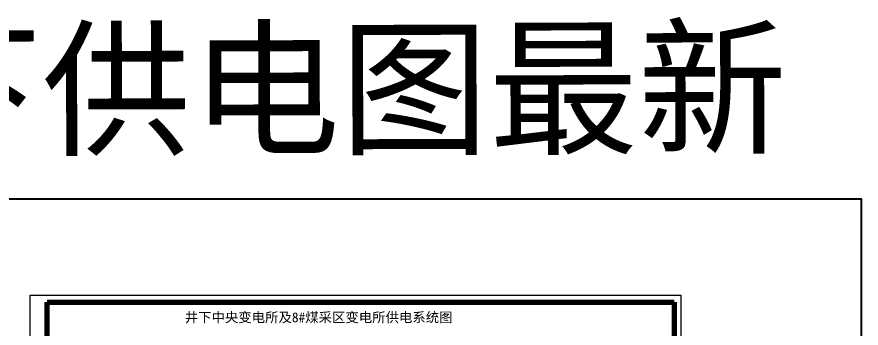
# Model space of a CAD drawing. Header units: millimetres. Extents: x 7398 to 12295, y -1725 to 5722.
# Drawn here: x 9181 to 12295, y 4574 to 5722 of the extents above; entities that cross this region are included whole.
import ezdxf

# ---------------------------------------------------------------- set-up
doc = ezdxf.new("R2010")
doc.units = ezdxf.units.MM
doc.styles.get("Standard").update_dxf_attribs({"font": 'arial.ttf'})
doc.styles.add('宋体', font='')
doc.styles.get('宋体').set_extended_font_data('宋体')

msp = doc.modelspace()

# ---------------------------------------------------------------- linework, layer by layer
at = {"linetype": 'Continuous', "lineweight": 20}
for p, q in [((9230.3, 4695.4), (11630.7, 4695.4)), ((9230.3, 2894.5), (9230.3, 4695.4)), ((11630.7, 4695.4), (11630.7, 2894.6))]:
    msp.add_line(p, q, dxfattribs=at)
at = {"linetype": 'Continuous', "lineweight": 70}
for p, q in [((9293.2, 4670.3), (11605.6, 4670.3)), ((9293.2, 2919.7), (9293.2, 4670.3)), ((11605.6, 4670.3), (11605.6, 2919.7))]:
    msp.add_line(p, q, dxfattribs=at)
at = {"color": 1, "lineweight": -3}
msp.add_lwpolyline([(8525.5, 5050.8), (12295.1, 5050.8), (12295.1, -1724.5), (8525.5, -1724.5)], close=True, dxfattribs=at)

# ---------------------------------------------------------------- texts
at = {"color": 1, "style": '宋体'}
msp.add_text('井下供电图最新', height=402.81, rotation=0.161, dxfattribs=at).set_placement((8175.6, 5248.3))
at = {"insert": (9800.6, 4632), "char_height": 36.203, "width": 1436.369, "attachment_point": 1}
msp.add_mtext('{\\fSTSong|b0|i0|c134|p2;井下中央变电所及8#煤采区变电所供电系统图}', dxfattribs=at)

doc.saveas('drawing.dxf')
